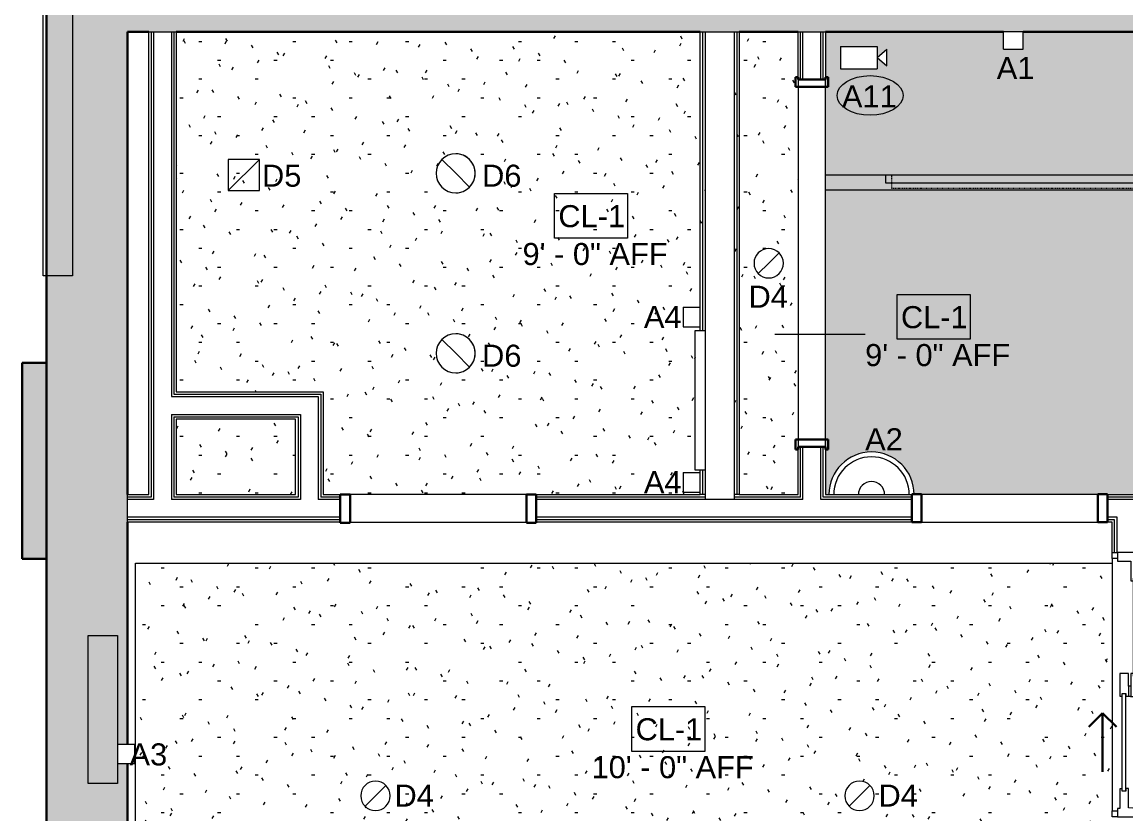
# Model space of a CAD drawing. Header units: inches. Extents: x -1176 to 1507, y -2527 to 978.
# Drawn here: x 459.3 to 684.7, y 245.5 to 407.1 of the extents above; entities that cross this region are included whole.
import ezdxf

# ---------------------------------------------------------------- set-up
doc = ezdxf.new("R2010")
doc.units = ezdxf.units.IN
doc.header["$MEASUREMENT"] = 0
doc.linetypes.add('Dash', pattern=[0.25, 0.125, -0.125])
for name, color, linetype, lineweight in [('A-CLNG', 13, 'Continuous', 18), ('A-CLNG-IDEN', 151, 'Continuous', 9), ('A-CLNG-PATT', 13, 'Continuous', 18), ('A-DETL-GENF', 92, 'Continuous', 18), ('A-DOOR', 31, 'Continuous', 18), ('A-DOOR-FRAM', 31, 'Continuous', 30), ('A-DOOR-GLAZ', 31, 'Continuous', 9), ('A-DOOR-OPNG', 31, 'Continuous', 30), ('A-WALL', 113, 'Continuous', 18), ('A-WALL-PATT', 111, 'Continuous', 18), ('E-LITE-EQPM', 33, 'Continuous', 9), ('E-LITE-EQPM-HDLN', 30, 'Dash', 9), ('E-LITE-EQPM-IDEN', 33, 'Continuous', 9), ('I-WALL', 2, 'Continuous', 18), ('Q-SPCQ', 91, 'Continuous', 9), ('Q-SPCQ-IDEN', 132, 'Continuous', 9)]:
    doc.layers.add(name, color=color, linetype=linetype, lineweight=lineweight)
doc.styles.add('Arial', font='arial.ttf', dxfattribs={"height": 4.5})
doc.styles.add('Swis721 Lt BT', font='swissl.ttf', dxfattribs={"height": 4.5})
pattern_1 = [(0, (0, 0), (15.36, 3.84), [0.634, -10.886, 0.634, -10.886, -61.44]), (0, (0, 0), (15.36, 3.84), [-23.04, 0.634, -22.406, 0.634, -10.886, -26.88]), (0, (0, 0), (15.36, 3.84), [-57.6, 0.634, -7.046, 0.634, -18.566]), (120, (5.76, 1.92), (-11.005538, 11.38215), [0.634, -10.886, 0.634, -10.886, -61.44]), (120, (5.76, 1.92), (-11.005538, 11.38215), [-23.04, 0.634, -22.406, 0.634, -10.886, -26.88]), (120, (5.76, 1.92), (-11.005538, 11.38215), [-57.6, 0.634, -7.046, 0.634, -18.566]), (240, (7.68, 9.6), (-4.354462, -15.22215), [0.634, -10.886, 0.634, -10.886, -61.44]), (240, (7.68, 9.6), (-4.354462, -15.22215), [-23.04, 0.634, -22.406, 0.634, -10.886, -26.88]), (240, (7.68, 9.6), (-4.354462, -15.22215), [-57.6, 0.634, -7.046, 0.634, -18.566])]

# ---------------------------------------------------------------- blocks, each defined once
blk = doc.blocks.new('Single Flush - D1 3_ X 8_-8250001-2nd Floor RCP')
at = {"layer": 'A-DOOR-FRAM'}
for p, q in [((-20, 2.9375), (-20, -2.8125)), ((-20, 2.9375), (-18, 2.9375)), ((-18, 2.9375), (-18, -2.8125)), ((18.000004, 2.9375), (18.000004, -2.8125)), ((18.000004, 2.9375), (20.000004, 2.9375)), ((20.000004, 2.9375), (20.000004, -2.8125)), ((-20, -2.8125), (-18, -2.8125)), ((18.000004, -2.8125), (20.000004, -2.8125))]:
    blk.add_line(p, q, dxfattribs=at)
blk = doc.blocks.new('Single Flush - D2 3_ X 8_-8252885-2nd Floor RCP')
at = {"layer": 'A-DOOR-FRAM'}
for p, q in [((-20, 2.9375), (-20, -2.8125)), ((-20, 2.9375), (-18, 2.9375)), ((-18, 2.9375), (-18, -2.8125)), ((18.000004, 2.9375), (18.000004, -2.8125)), ((18.000004, 2.9375), (20.000004, 2.9375)), ((20.000004, 2.9375), (20.000004, -2.8125)), ((-20, -2.8125), (-18, -2.8125)), ((18.000004, -2.8125), (20.000004, -2.8125))]:
    blk.add_line(p, q, dxfattribs=at)
blk = doc.blocks.new('Door-Sliding-JELD-WEN-2_Panel-Stationary_Active-Wide_Stile-EpicVue - D6 4_6_ X 8_-8222145-2nd Floor RCP')
at = {"layer": 'A-DETL-GENF', "lineweight": 9}
for p, q in [((-25.25, 1.74), (-27, 1.74)), ((-27, 1.74), (-27, -4.01)), ((-25.25, 1.27), (-25.25, 1.74)), ((-21.22, 1.27), (-25.25, 1.27)), ((-21.75, -0.01), (-21.75, 0.74)), ((-21.75, 0.74), (-21.22, 0.74)), ((-21.22, 0.74), (-21.22, 1.27)), ((2.31, 1.27), (-2.31, 1.27)), ((-2.31, 1.27), (-2.31, 0.74)), ((-2.31, 0.74), (-1.78, 0.74)), ((-1.78, 0.74), (-1.78, -0.01)), ((2.31, -0.52), (2.31, 1.27)), ((27, 1.74), (25.25, 1.74)), ((25.25, 1.74), (25.25, -1.01)), ((27, -4.01), (27, 1.74)), ((-25.34, -3.12), (-25.11, -0.52)), ((-25.11, -0.52), (-21.21, -0.52)), ((-21.21, -0.01), (-21.75, -0.01)), ((-21.21, -0.52), (-21.21, -0.01)), ((-2.32, -0.96), (-2.37, -0.96)), ((-2.37, -0.96), (-2.37, -2.8)), ((-1.78, -0.01), (-2.32, -0.01)), ((-2.32, -0.01), (-2.32, -0.96)), ((-0.28, -0.52), (-2.32, -0.52)), ((-2.32, -1.01), (-2.32, -0.96)), ((-0.28, -1.01), (-2.32, -1.01)), ((-0.28, -1.01), (-0.28, -0.52)), ((-0.28, -0.52), (2.31, -0.52)), ((2.31, -1.01), (-0.28, -1.01)), ((1.78, -2.29), (1.78, -1.54)), ((1.78, -1.54), (2.31, -1.54)), ((2.31, -1.54), (2.31, -1.01)), ((25.25, -1.01), (21.21, -1.01)), ((21.21, -1.01), (21.21, -1.54)), ((21.21, -1.54), (21.75, -1.54)), ((21.75, -1.54), (21.75, -2.29)), ((-27, -2.86), (-29.91, -2.86)), ((-29.91, -2.86), (-29.91, -4.12)), ((-29.91, -4.12), (-26.86, -4.12)), ((-27, -4.04), (-27, -2.86)), ((-27, -4.01), (-26.34, -4.01)), ((-26.86, -4.04), (-27, -4.04)), ((-26.86, -4.12), (-26.86, -4.04)), ((-26.34, -4.01), (-26.34, -3.61)), ((-26.34, -3.61), (-25.34, -3.61)), ((-25.34, -3.61), (-25.34, -3.12)), ((-2.37, -2.8), (2.32, -2.8)), ((2.32, -2.29), (1.78, -2.29)), ((2.32, -2.8), (2.32, -2.29)), ((21.75, -2.29), (21.2, -2.29)), ((21.2, -2.29), (21.2, -2.8)), ((21.2, -2.8), (25.33, -2.8)), ((25.33, -2.8), (25.33, -3.61)), ((25.33, -3.61), (26.34, -3.61)), ((26.34, -3.61), (26.34, -4.01)), ((26.34, -4.01), (27, -4.01)), ((27, -4.04), (26.86, -4.04)), ((26.86, -4.04), (26.86, -4.12)), ((26.86, -4.12), (29.91, -4.12)), ((29.91, -2.86), (27, -2.86)), ((27, -2.86), (27, -4.04)), ((29.91, -4.12), (29.91, -2.86))]:
    blk.add_line(p, q, dxfattribs=at)
at = {"layer": 'A-DOOR-FRAM', "lineweight": 9}
for p, q in [((-27, 2.81), (-25.75, 2.81)), ((-27, 1.74), (-27, 2.81)), ((-25.75, 2.81), (-25.75, 1.74)), ((25.75, 2.81), (27, 2.81)), ((25.75, 1.74), (25.75, 2.81)), ((27, 2.81), (27, 1.74)), ((-25.75, 1.74), (-27, 1.74)), ((27, 1.74), (25.75, 1.74))]:
    blk.add_line(p, q, dxfattribs=at)
at = {"layer": 'A-DOOR-GLAZ'}
for p, q in [((-21.75, 0.74), (-1.78, 0.74)), ((-21.75, -0.01), (-1.78, -0.01)), ((1.78, -1.54), (21.75, -1.54)), ((1.78, -2.29), (21.75, -2.29))]:
    blk.add_line(p, q, dxfattribs=at)
at = {"layer": 'A-DOOR-OPNG'}
for p, q in [((-8.6, 7.58), (-5.77, 4.75)), ((-5.77, 4.75), (-17.77, 4.75)), ((-8.6, 1.92), (-5.77, 4.75))]:
    blk.add_line(p, q, dxfattribs=at)
blk = doc.blocks.new('Sconce Light - Uplight - LIGHT W ROOM NUMBER-7126174-2nd Floor RCP')
at = {"layer": 'E-LITE-EQPM'}
blk.add_line((-8.71, 2.81), (8.71, 2.81), dxfattribs=at)
for radius, start in [(8.71, 360), (7.71, 0), (2.68, 0)]:
    blk.add_arc((0, 2.81), radius, start, 180, dxfattribs=at)
blk = doc.blocks.new('Lighting-Linear-Cove-Cooper-Ametrix-LC32-LED1 - Lighting-Linear-Cove-Cooper-Ametrix-LC32-LED 37_ 9_-7118017-2nd Floor RCP')
at = {"layer": 'E-LITE-EQPM'}
for p, q in [((-226.5, -1.37), (-226.5, 0.16)), ((-226.5, 0.16), (226.5, 0.16)), ((226.5, -1.37), (-226.5, -1.37))]:
    blk.add_line(p, q, dxfattribs=at)
at = {"layer": 'E-LITE-EQPM-HDLN'}
for p, q in [((225.21, 1.37), (-225.21, 1.37)), ((-225.21, 1.37), (-225.21, -1.37))]:
    blk.add_line(p, q, dxfattribs=at)
blk = doc.blocks.new('Sconce Light - Sphere - 100W - 277V-7960178-2nd Floor RCP')
at = {"layer": 'E-LITE-EQPM'}
for p, q in [((0, 5.5), (-2, 5.5)), ((-2, 5.5), (-2, 2)), ((2, 5.5), (0, 5.5)), ((2, 5.5), (2, 2)), ((-2, 2), (0, 2)), ((0, 2), (2, 2))]:
    blk.add_line(p, q, dxfattribs=at)
blk = doc.blocks.new('Sconce Light - Sphere - Bedside Sconce-8114772-2nd Floor RCP')
at = {"layer": 'E-LITE-EQPM'}
for p, q in [((0, 6.5), (-2, 6.5)), ((-2, 6.5), (-2, 3)), ((2, 6.5), (0, 6.5)), ((2, 6.5), (2, 3)), ((-2, 3), (0, 3)), ((0, 3), (2, 3))]:
    blk.add_line(p, q, dxfattribs=at)
blk = doc.blocks.new('L-Recessed Circular - Downlight - 8_-7245237-2nd Floor RCP')
at = {"layer": 'E-LITE-EQPM'}
for q in [(2.83, 2.83), (-2.83, -2.83)]:
    blk.add_line((0, 0), q, dxfattribs=at)
for start, end in [(360, 180), (180, 360)]:
    blk.add_arc((0, 0), 4, start, end, dxfattribs=at)
blk = doc.blocks.new('L-Recessed Square Downlight - 6_-4552745-2nd Floor RCP')
at = {"layer": 'E-LITE-EQPM'}
for p, q in [((-3.1875, -3.1875), (-3.1875, 3.1875)), ((-3.1875, 3.1875), (3.1875, 3.1875)), ((-3.1875, 3.1875), (3.1875, -3.1875)), ((3.1875, 3.1875), (3.1875, -3.1875)), ((3.1875, -3.1875), (-3.1875, -3.1875))]:
    blk.add_line(p, q, dxfattribs=at)
blk = doc.blocks.new('Mirror51 - Mirror-7343806-2nd Floor RCP')
at = {"layer": 'Q-SPCQ'}
for p, q in [((-997.36, -1006.94), (-997.36, -1004.94)), ((-997.36, -1004.94), (-968.84, -1004.94)), ((-968.84, -1004.94), (-968.84, -1006.94)), ((-968.84, -1006.94), (-997.36, -1006.94))]:
    blk.add_line(p, q, dxfattribs=at)
blk = doc.blocks.new('L-Recessed Circular - Downlight - 6_-7313291-2nd Floor RCP')
at = {"layer": 'E-LITE-EQPM'}
for q in [(-2.12, -2.12), (2.12, 2.12)]:
    blk.add_line((0, 0), q, dxfattribs=at)
for start, end in [(360, 180), (180, 360)]:
    blk.add_arc((0, 0), 3, start, end, dxfattribs=at)
blk = doc.blocks.new('Security_Camera_-_Dome_6414 - 8_-0_ AFF-7476807-2nd Floor RCP')
at = {"layer": 'Q-SPCQ'}
for p, q in [((1.71, 5.14), (-1.71, 5.14)), ((0, 3.14), (-1.71, 5.14)), ((0, 3.14), (1.71, 5.14)), ((-2.27, 3.14), (2.27, 3.14)), ((-2.27, -4.36), (-2.27, 3.14)), ((2.27, -4.36), (2.27, 3.14)), ((-2.27, -4.36), (2.27, -4.36))]:
    blk.add_line(p, q, dxfattribs=at)
blk = doc.blocks.new('Sconce Light - Sphere - 60W - 120V-8439171-2nd Floor RCP')
at = {"layer": 'E-LITE-EQPM'}
for p, q in [((0, 7.5), (-2, 7.5)), ((-2, 7.5), (-2, 4)), ((2, 7.5), (0, 7.5)), ((2, 7.5), (2, 4)), ((-2, 4), (0, 4)), ((0, 4), (2, 4))]:
    blk.add_line(p, q, dxfattribs=at)
blk = doc.blocks.new('Double Flush - D3 6_ X 8_-7442131-2nd Floor RCP')
at = {"layer": 'A-DOOR-FRAM'}
for p, q in [((-38, 3.3125), (-36, 3.3125)), ((-38, 3.3125), (-38, 2.8125)), ((-38, 2.8125), (-37.5, 2.8125)), ((-37.5, -2.8125), (-37.5, 2.8125)), ((-36, -3.3125), (-36, 3.3125)), ((36.000004, -3.3125), (36.000004, 3.3125)), ((36.000004, 3.3125), (38.000004, 3.3125)), ((37.500004, 2.8125), (38.000004, 2.8125)), ((37.500004, -2.8125), (37.500004, 2.8125)), ((38.000004, 3.3125), (38.000004, 2.8125)), ((-38, -2.8125), (-37.5, -2.8125)), ((-38, -3.3125), (-38, -2.8125)), ((-38, -3.3125), (-36, -3.3125)), ((36.000004, -3.3125), (38.000004, -3.3125)), ((37.500004, -2.8125), (38.000004, -2.8125)), ((38.000004, -3.3125), (38.000004, -2.8125))]:
    blk.add_line(p, q, dxfattribs=at)
blk = doc.blocks.new('Appliance_Specialty Equipment Tag - Standard-3515593-2nd Floor RCP')
at = {"layer": 'Q-SPCQ-IDEN'}
blk.add_ellipse((-0.0499, 0.0037), major_axis=(-0.1406, 0), ratio=0.600473, dxfattribs=at)

msp = doc.modelspace()

# ---------------------------------------------------------------- hatches: boundary and pattern name
at = {"layer": 'A-CLNG-PATT'}
h = msp.add_hatch(dxfattribs=at)
h.set_pattern_fill('FP_2', color=256, style=0, pattern_type=2)
h.set_pattern_definition(pattern_1)
h.paths.add_polyline_path([(490.78, 310.67), (515.15, 310.67), (515.15, 326.04), (490.78, 326.04), (490.78, 319.95)], flags=0)
h.paths.add_polyline_path([(615.71, 310.67), (617.78, 310.67), (617.78, 405.14), (605.78, 405.14), (605.78, 310.67)], flags=0)
h.paths.add_polyline_path([(520.78, 310.67), (597.78, 310.67), (597.78, 311.17), (594.28, 311.17), (594.28, 315.17), (597.78, 315.17), (597.78, 315.63), (596.78, 315.63), (596.78, 344.15), (597.78, 344.15), (597.78, 344.92), (594.28, 344.92), (594.28, 348.92), (597.78, 348.92), (597.78, 405.14), (490.78, 405.14), (490.78, 331.67), (520.78, 331.67), (520.78, 319.95)], flags=0)
h.paths.add_polyline_path([(547.84, 335.52), (546.81, 335.65), (545.84, 336.05), (545.01, 336.69), (544.38, 337.52), (543.98, 338.48), (543.84, 339.52), (543.98, 340.55), (544.38, 341.52), (545.01, 342.35), (545.84, 342.98), (546.81, 343.38), (547.84, 343.52), (548.88, 343.38), (549.84, 342.98), (550.67, 342.35), (551.31, 341.52), (551.7, 340.55), (551.84, 339.52), (551.7, 338.48), (551.31, 337.52), (550.67, 336.69), (549.84, 336.05), (548.88, 335.65)], flags=0)
h.paths.add_polyline_path([(611.78, 354.9), (611, 355.01), (610.28, 355.31), (609.66, 355.78), (609.18, 356.4), (608.88, 357.13), (608.78, 357.9), (608.88, 358.68), (609.18, 359.4), (609.66, 360.03), (610.28, 360.5), (611, 360.8), (611.78, 360.9), (612.55, 360.8), (613.28, 360.5), (613.9, 360.03), (614.37, 359.4), (614.67, 358.68), (614.78, 357.9), (614.67, 357.13), (614.37, 356.4), (613.9, 355.78), (613.28, 355.31), (612.55, 355.01)], flags=0)
h.paths.add_polyline_path([(547.84, 372.27), (546.81, 372.4), (545.84, 372.8), (545.01, 373.44), (544.38, 374.27), (543.98, 375.23), (543.84, 376.27), (543.98, 377.3), (544.38, 378.27), (545.01, 379.1), (545.84, 379.73), (546.81, 380.13), (547.84, 380.27), (548.88, 380.13), (549.84, 379.73), (550.67, 379.1), (551.31, 378.27), (551.7, 377.3), (551.84, 376.27), (551.7, 375.23), (551.31, 374.27), (550.67, 373.44), (549.84, 372.8), (548.88, 372.4)], flags=0)
h = msp.add_hatch(dxfattribs=at)
h.set_pattern_fill('FP_2', color=256, style=0, pattern_type=2)
h.set_pattern_definition(pattern_1)
h.paths.add_polyline_path([(1039.58, 310.67), (1039.68, 310.67), (1039.68, 314.17), (1043.68, 314.17), (1043.68, 310.67), (1080.77, 310.67), (1080.77, 313.94), (1078.56, 313.94), (1078.56, 318.35), (1080.77, 318.35), (1080.77, 363.14), (1087.74, 363.14), (1087.74, 372.89), (623.4, 372.89), (623.4, 310.67), (624.07, 310.67), (624.29, 312.6), (624.93, 314.44), (625.97, 316.1), (627.37, 317.49), (629, 318.51), (630.84, 319.16), (632.78, 319.38), (634.71, 319.16), (636.56, 318.51), (638.21, 317.48), (639.59, 316.1), (640.62, 314.44), (641.27, 312.6), (641.49, 310.67), (699.03, 310.67), (699.03, 314.17), (703.03, 314.17), (703.03, 310.67), (759.03, 310.67), (759.03, 314.17), (763.03, 314.17), (763.03, 310.67), (804.03, 310.67), (804.25, 312.6), (804.9, 314.44), (805.93, 316.1), (807.31, 317.48), (808.96, 318.51), (810.81, 319.16), (812.74, 319.38), (814.68, 319.16), (816.52, 318.51), (818.17, 317.48), (819.55, 316.1), (820.59, 314.44), (821.23, 312.6), (821.45, 310.67), (897.21, 310.67), (897.21, 314.17), (901.21, 314.17), (901.21, 310.67), (979.03, 310.67), (979.25, 312.6), (979.9, 314.44), (980.93, 316.1), (982.31, 317.48), (983.96, 318.51), (985.81, 319.16), (987.74, 319.38), (989.68, 319.16), (991.52, 318.51), (993.17, 317.48), (994.55, 316.1), (995.59, 314.44), (996.23, 312.6), (996.45, 310.67), (1012.12, 310.67)], flags=0)
h.paths.add_polyline_path([(1083.27, 313.17), (1087.74, 313.17), (1087.74, 314.84), (1085.94, 314.84), (1085.94, 313.94), (1083.27, 313.94)], flags=0)
h.paths.add_polyline_path([(1076.58, 314.57), (1076.58, 317.69), (1078.39, 316.13)], flags=0)
h.paths.add_polyline_path([(1087.74, 360.34), (1087.74, 360.64), (1083.27, 360.64), (1083.27, 360.34), (1083.57, 360.34)], flags=0)
h.paths.add_polyline_path([(778.94, 375.89), (1087.74, 375.89), (1087.74, 403.14), (1085.4, 403.14), (1085.4, 405.14), (1049.17, 405.14), (1049.17, 401.64), (1045.17, 401.64), (1045.17, 405.14), (989.17, 405.14), (989.17, 401.64), (985.17, 401.64), (985.17, 405.14), (929.17, 405.14), (929.17, 401.64), (925.17, 401.64), (925.17, 405.14), (895.95, 405.14), (895.73, 403.2), (895.08, 401.36), (894.05, 399.71), (892.67, 398.33), (891.02, 397.3), (889.17, 396.65), (887.24, 396.43), (885.3, 396.65), (883.46, 397.3), (881.81, 398.33), (880.43, 399.71), (879.39, 401.36), (878.75, 403.2), (878.53, 405.14), (802.22, 405.14), (802.22, 401.64), (798.22, 401.64), (798.22, 405.14), (721.35, 405.14), (721.13, 403.2), (720.49, 401.36), (719.45, 399.71), (718.07, 398.33), (716.42, 397.3), (714.58, 396.65), (712.64, 396.43), (710.71, 396.65), (708.87, 397.3), (707.21, 398.33), (705.84, 399.71), (704.8, 401.36), (704.15, 403.2), (703.94, 405.14), (663.74, 405.14), (663.74, 401.64), (659.74, 401.64), (659.74, 405.14), (623.4, 405.14), (623.4, 375.89), (732.3, 375.89)], flags=0)
h.paths.add_polyline_path([(626.49, 397.7), (626.49, 402.11), (633.86, 402.11), (633.86, 397.7)], flags=0)
h.paths.add_polyline_path([(635.85, 398.36), (634.03, 399.92), (635.85, 401.48)], flags=0)
h = msp.add_hatch(dxfattribs=at)
h.set_pattern_fill('FP_2', color=256, style=0, pattern_type=2)
h.set_pattern_definition(pattern_1)
h.paths.add_polyline_path([(1058.76, 372.89), (1087.74, 372.89), (1087.74, 375.89), (623.4, 375.89), (623.4, 372.89), (1012.12, 372.89)], flags=0)
h = msp.add_hatch(dxfattribs=at)
h.set_pattern_fill('FP_2', color=256, style=0, pattern_type=2)
h.set_pattern_definition(pattern_1)
h.paths.add_polyline_path([(681.44, 113.89), (681.93, 113.89), (681.93, 296.68), (482.46, 296.68), (482.46, 127.89), (484.28, 127.89), (484.28, 123.89), (482.46, 123.89), (482.46, 113.89), (677.93, 113.89)], flags=0)
h.paths.add_polyline_path([(665.08, 121.32), (664.06, 121.45), (663.11, 121.85), (662.29, 122.47), (661.67, 123.29), (661.27, 124.24), (661.24, 124.46), (661.2, 124.59), (661.2, 124.8), (661.14, 125.26), (661.2, 125.74), (661.2, 125.95), (661.25, 126.09), (661.3, 126.35), (661.72, 127.3), (662.03, 127.69), (662.35, 128.08), (662.43, 128.14), (662.55, 128.29), (662.81, 128.44), (663.11, 128.67), (663.45, 128.81), (663.73, 128.97), (663.92, 129), (664.06, 129.06), (665.15, 129.19), (665.37, 129.15), (666.1, 129.06), (666.23, 129), (666.42, 128.97), (666.7, 128.81), (667.05, 128.67), (667.34, 128.44), (667.61, 128.29), (667.73, 128.14), (667.86, 128.04), (668.49, 127.24), (668.53, 127.13), (668.88, 126.28), (668.9, 126.09), (668.95, 125.95), (668.95, 125.71), (668.99, 125.47), (671.18, 125.46), (671.27, 125.41), (671.32, 125.32), (671.32, 125.22), (671.27, 125.13), (671.18, 125.08), (671.07, 125.07), (668.99, 125.07), (668.95, 124.79), (668.95, 124.59), (668.91, 124.46), (668.88, 124.24), (668.49, 123.29), (667.86, 122.47), (667.05, 121.85), (666.1, 121.45), (665.18, 121.33)], flags=0)
h.paths.add_polyline_path([(531.46, 150.31), (530.68, 150.42), (529.96, 150.72), (529.34, 151.19), (528.86, 151.81), (528.56, 152.54), (528.46, 153.31), (528.56, 154.09), (528.86, 154.81), (529.34, 155.44), (529.96, 155.91), (530.68, 156.21), (531.46, 156.31), (532.24, 156.21), (532.96, 155.91), (533.58, 155.44), (534.06, 154.81), (534.36, 154.09), (534.46, 153.31), (534.36, 152.54), (534.06, 151.81), (533.58, 151.19), (532.96, 150.72), (532.24, 150.42)], flags=0)
h.paths.add_polyline_path([(630.33, 150.31), (629.55, 150.42), (628.83, 150.72), (628.21, 151.19), (627.73, 151.81), (627.43, 152.54), (627.33, 153.31), (627.43, 154.09), (627.73, 154.81), (628.21, 155.44), (628.83, 155.91), (629.55, 156.21), (630.33, 156.31), (631.1, 156.21), (631.83, 155.91), (632.45, 155.44), (632.93, 154.81), (633.23, 154.09), (633.33, 153.31), (633.23, 152.54), (632.93, 151.81), (632.45, 151.19), (631.83, 150.72), (631.1, 150.42)], flags=0)
h.paths.add_polyline_path([(680.29, 171.38), (669.26, 171.38), (669.26, 182.4), (680.29, 182.4)], flags=0)
h.paths.add_polyline_path([(579.35, 189.37), (578.64, 189.6), (578.21, 190.21), (578.21, 190.96), (578.64, 191.56), (578.85, 191.63), (578.85, 207.6), (571.25, 194.43), (571.39, 194.26), (571.46, 193.49), (571.1, 192.87), (570.42, 192.57), (569.69, 192.72), (569.19, 193.28), (569.13, 194.05), (569.48, 194.67), (570.17, 194.97), (570.39, 194.94), (577.99, 208.1), (564.15, 200.11), (564.2, 199.9), (563.9, 199.22), (563.25, 198.84), (562.51, 198.92), (561.95, 199.42), (561.8, 200.15), (562.1, 200.83), (562.75, 201.21), (563.49, 201.13), (563.65, 200.98), (577.49, 208.97), (562.27, 208.97), (562.21, 208.76), (561.6, 208.32), (560.85, 208.32), (560.25, 208.76), (560.02, 209.47), (560.25, 210.18), (560.86, 210.62), (561.6, 210.61), (562.21, 210.18), (562.27, 209.97), (577.49, 209.97), (563.64, 217.94), (563.49, 217.81), (562.72, 217.75), (562.1, 218.1), (561.8, 218.78), (561.95, 219.51), (562.51, 220.01), (563.28, 220.07), (563.9, 219.72), (564.2, 219.04), (564.15, 218.82), (577.99, 210.83), (570.38, 224.01), (570.17, 223.96), (569.48, 224.27), (569.11, 224.91), (569.19, 225.65), (569.69, 226.21), (570.42, 226.36), (571.1, 226.06), (571.47, 225.41), (571.39, 224.67), (571.25, 224.51), (578.85, 211.33), (578.85, 227.31), (578.64, 227.38), (578.21, 227.98), (578.21, 228.73), (578.64, 229.33), (579.35, 229.56), (580.06, 229.33), (580.5, 228.73), (580.5, 227.98), (580.06, 227.38), (579.85, 227.31), (579.85, 211.33), (587.46, 224.51), (587.31, 224.67), (587.25, 225.44), (587.61, 226.06), (588.29, 226.36), (589.02, 226.21), (589.52, 225.65), (589.58, 224.88), (589.22, 224.27), (588.54, 223.96), (588.33, 224.01), (580.74, 210.84), (594.55, 218.82), (594.51, 219.04), (594.81, 219.72), (595.46, 220.09), (596.2, 220.01), (596.75, 219.51), (596.91, 218.78), (596.61, 218.1), (595.96, 217.73), (595.22, 217.81), (595.05, 217.95), (581.22, 209.97), (596.43, 209.97), (596.5, 210.18), (597.11, 210.62), (597.85, 210.61), (598.46, 210.18), (598.69, 209.47), (598.46, 208.76), (597.85, 208.32), (597.1, 208.32), (596.5, 208.76), (596.43, 208.97), (581.22, 208.97), (595.07, 200.99), (595.22, 201.13), (595.99, 201.19), (596.61, 200.83), (596.91, 200.15), (596.75, 199.42), (596.2, 198.92), (595.43, 198.86), (594.81, 199.22), (594.51, 199.9), (594.55, 200.11), (580.74, 208.07), (588.33, 194.93), (588.54, 194.97), (589.22, 194.67), (589.6, 194.02), (589.52, 193.28), (589.02, 192.72), (588.29, 192.57), (587.61, 192.87), (587.24, 193.52), (587.31, 194.26), (587.46, 194.43), (579.85, 207.6), (579.85, 191.63), (580.06, 191.56), (580.5, 190.95), (580.5, 190.21), (580.06, 189.6), (579.49, 189.42)], flags=0)
h.paths.add_polyline_path([(630.33, 246.17), (629.55, 246.28), (628.83, 246.58), (628.21, 247.05), (627.73, 247.67), (627.43, 248.4), (627.33, 249.17), (627.43, 249.95), (627.73, 250.67), (628.21, 251.3), (628.83, 251.77), (629.55, 252.07), (630.33, 252.17), (631.1, 252.07), (631.83, 251.77), (632.45, 251.3), (632.93, 250.67), (633.23, 249.95), (633.33, 249.17), (633.23, 248.4), (632.93, 247.67), (632.45, 247.05), (631.83, 246.58), (631.1, 246.28)], flags=0)
h.paths.add_polyline_path([(531.46, 246.17), (530.68, 246.28), (529.96, 246.58), (529.34, 247.05), (528.86, 247.67), (528.56, 248.4), (528.46, 249.17), (528.56, 249.95), (528.86, 250.67), (529.34, 251.3), (529.96, 251.77), (530.68, 252.07), (531.46, 252.17), (532.24, 252.07), (532.96, 251.77), (533.58, 251.3), (534.06, 250.67), (534.36, 249.95), (534.46, 249.17), (534.36, 248.4), (534.06, 247.67), (533.58, 247.05), (532.96, 246.58), (532.24, 246.28)], flags=0)
at = {"layer": 'A-WALL-PATT', "lineweight": 9}
h = msp.add_hatch(color=7, dxfattribs=at)
h.paths.add_polyline_path([(464.28, -1.17), (480.78, -1.17), (480.78, 255.67), (478.78, 255.67), (478.78, 259.67), (480.78, 259.67), (480.78, 496.64), (464.28, 496.64), (464.28, 22.83)], flags=0)
h.paths.add_polyline_path([(464.28, 537.64), (480.78, 537.64), (480.78, 814.52), (464.28, 814.52), (464.28, 547.24)], flags=0)
h = msp.add_hatch(color=7, dxfattribs=at)
h.paths.add_polyline_path([(1087.9, 405.14), (1087.9, 409.14), (875.24, 409.14), (875.24, 405.14), (1058.76, 405.14)], flags=0)
h.paths.add_polyline_path([(835.24, 405.14), (835.24, 409.14), (765.2, 409.14), (765.2, 405.14), (825.58, 405.14)], flags=0)
h.paths.add_polyline_path([(718.07, 405.14), (725.2, 405.14), (725.2, 409.14), (480.78, 409.14), (480.78, 405.14), (708.99, 405.14)], flags=0)
h = msp.add_hatch(dxfattribs=at)
h.set_pattern_fill('FP_2', color=256, style=0, pattern_type=2)
h.set_pattern_definition(pattern_1)
h.paths.add_polyline_path([(598.28, 310.67), (598.28, 315.63), (597.78, 315.63), (597.78, 310.67)], flags=0)
h.paths.add_polyline_path([(597.78, 344.15), (598.28, 344.15), (598.28, 405.14), (597.78, 405.14), (597.78, 344.92)], flags=0)
h = msp.add_hatch(dxfattribs=at)
h.set_pattern_fill('FP_2', color=256, style=0, pattern_type=2)
h.set_pattern_definition(pattern_1)
h.paths.add_polyline_path([(598.78, 310.67), (598.78, 315.63), (598.28, 315.63), (598.28, 310.67)], flags=0)
h.paths.add_polyline_path([(598.28, 344.15), (598.78, 344.15), (598.78, 405.14), (598.28, 405.14), (598.28, 350.25)], flags=0)
h = msp.add_hatch(dxfattribs=at)
h.set_pattern_fill('FP_2', color=256, style=0, pattern_type=2)
h.set_pattern_definition(pattern_1)
h.paths.add_polyline_path([(604.78, 310.67), (605.28, 310.67), (605.28, 405.14), (604.78, 405.14), (604.78, 319.95)], flags=0)
h = msp.add_hatch(dxfattribs=at)
h.set_pattern_fill('FP_2', color=256, style=0, pattern_type=2)
h.set_pattern_definition(pattern_1)
h.paths.add_polyline_path([(605.28, 310.67), (605.78, 310.67), (605.78, 405.14), (605.28, 405.14), (605.28, 319.95)], flags=0)
msp.add_hatch(color=7, dxfattribs=at).paths.add_polyline_path([(464.28, 297.59), (464.28, 337.59), (459.28, 337.59), (459.28, 297.59)], flags=0)

# ---------------------------------------------------------------- linework, layer by layer
at = {"layer": 'A-CLNG'}
for p, q in [((1087.74, 375.89), (623.4, 375.89)), ((623.4, 372.89), (1087.74, 372.89)), ((482.46, 127.89), (482.46, 296.68)), ((482.46, 296.68), (681.93, 296.68))]:
    msp.add_line(p, q, dxfattribs=at)
for centre, radius, start, end in [((547.84, 376.27), 4, 90, 270), ((547.84, 376.27), 4, 270, 90), ((611.78, 357.9), 3, 0, 180), ((611.78, 357.9), 3, 180, 0), ((547.84, 339.52), 4, 90, 270), ((547.84, 339.52), 4, 270, 90), ((531.46, 249.17), 3, 0, 180), ((630.33, 249.17), 3, 0, 180), ((531.46, 249.17), 3, 180, 0), ((630.33, 249.17), 3, 180, 0)]:
    msp.add_arc(centre, radius, start, end, dxfattribs=at)
at = {"layer": 'A-CLNG-IDEN'}
msp.add_line((613.03, 343.46), (631.48, 343.46), dxfattribs=at)
at = {"layer": 'A-CLNG-IDEN', "flags": 128}
for points in [[(568.06, 372.15), (582.94, 372.15), (582.94, 363.01), (568.06, 363.01)], [(638.04, 351.52), (652.92, 351.52), (652.92, 342.39), (638.04, 342.39)], [(583.84, 267.39), (598.72, 267.39), (598.72, 258.25), (583.84, 258.25)]]:
    msp.add_lwpolyline(points, close=True, dxfattribs=at)
at = {"layer": 'A-WALL', "color": 8, "lineweight": 30}
for p, q in [((464.28, 22.83), (464.28, 496.64)), ((480.78, 405.14), (480.78, 310.67)), ((485.15, 405.14), (480.78, 405.14)), ((597.78, 405.14), (490.78, 405.14)), ((617.78, 405.14), (605.78, 405.14)), ((659.74, 405.14), (623.4, 405.14)), ((703.94, 405.14), (663.74, 405.14)), ((480.78, 305.04), (480.78, 259.67)), ((480.78, 255.67), (480.78, 127.89))]:
    msp.add_line(p, q, dxfattribs=at)
at = {"layer": 'A-WALL'}
for p, q in [((463.58, 355.32), (463.58, 414.93)), ((469.58, 414.93), (469.58, 355.32)), ((485.15, 405.14), (490.78, 405.14)), ((485.65, 405.14), (485.65, 310.17)), ((486.15, 405.14), (486.15, 309.67)), ((489.78, 405.14), (489.78, 330.67)), ((490.28, 405.14), (490.28, 331.17)), ((597.78, 405.14), (605.78, 405.14)), ((598.28, 405.14), (598.28, 344.15)), ((598.78, 405.14), (598.78, 344.15)), ((604.78, 309.67), (604.78, 405.14)), ((605.28, 405.14), (605.28, 310.67)), ((617.78, 405.14), (623.4, 405.14)), ((618.28, 395.4), (618.28, 405.14)), ((618.78, 395.4), (618.78, 405.14)), ((622.4, 395.4), (622.4, 405.14)), ((622.9, 395.4), (622.9, 405.14)), ((469.58, 355.32), (463.58, 355.32)), ((489.78, 330.67), (519.78, 330.67)), ((490.28, 331.17), (520.28, 331.17)), ((519.78, 330.67), (519.78, 309.67)), ((520.28, 331.17), (520.28, 310.17)), ((489.78, 327.04), (489.78, 309.67)), ((489.78, 327.04), (516.15, 327.04)), ((516.15, 327.04), (516.15, 309.67)), ((490.28, 326.54), (490.28, 310.17)), ((490.28, 326.54), (515.65, 326.54)), ((515.65, 326.54), (515.65, 310.17)), ((618.28, 310.17), (618.28, 320.4)), ((618.78, 309.67), (618.78, 320.4)), ((622.4, 309.67), (622.4, 320.4)), ((622.9, 310.17), (622.9, 320.4)), ((598.28, 315.63), (598.28, 310.67)), ((598.78, 315.63), (598.78, 309.67)), ((480.78, 305.04), (480.78, 310.67)), ((485.65, 310.17), (480.78, 310.17)), ((486.15, 309.67), (480.78, 309.67)), ((516.15, 309.67), (489.78, 309.67)), ((515.65, 310.17), (490.28, 310.17)), ((524.28, 309.67), (519.78, 309.67)), ((524.28, 310.17), (520.28, 310.17)), ((598.78, 310.17), (564.28, 310.17)), ((618.78, 309.67), (564.28, 309.67)), ((598.78, 310.67), (597.78, 310.67)), ((605.78, 310.67), (604.78, 310.67)), ((618.28, 310.17), (604.78, 310.17)), ((640.99, 309.67), (622.4, 309.67)), ((640.99, 310.17), (622.9, 310.17)), ((716.56, 310.17), (680.99, 310.17)), ((716.06, 309.67), (680.99, 309.67)), ((524.28, 306.04), (480.78, 306.04)), ((524.28, 305.54), (480.78, 305.54)), ((640.99, 306.04), (564.28, 306.04)), ((640.99, 305.54), (564.28, 305.54)), ((682.93, 306.04), (680.99, 306.04)), ((682.43, 305.54), (680.99, 305.54)), ((682.43, 298.85), (682.43, 305.54)), ((682.93, 298.85), (682.93, 306.04)), ((472.78, 251.67), (472.78, 281.9)), ((472.78, 281.9), (478.78, 281.9)), ((478.78, 281.9), (478.78, 259.67)), ((478.78, 255.67), (478.78, 251.67)), ((478.78, 251.67), (472.78, 251.67))]:
    msp.add_line(p, q, dxfattribs=at)
at = {"layer": 'I-WALL'}
for p, q in [((485.15, 310.67), (485.15, 405.14)), ((490.78, 405.14), (490.78, 331.67)), ((597.78, 348.92), (597.78, 405.14)), ((605.78, 405.14), (605.78, 310.67)), ((617.78, 395.4), (617.78, 405.14)), ((623.4, 405.14), (623.4, 395.4)), ((623.4, 395.4), (617.78, 395.4)), ((597.78, 344.15), (597.78, 344.92)), ((490.78, 331.67), (520.78, 331.67)), ((520.78, 331.67), (520.78, 310.67)), ((490.78, 326.04), (490.78, 310.67)), ((515.15, 326.04), (490.78, 326.04)), ((515.15, 310.67), (515.15, 326.04)), ((617.78, 310.67), (617.78, 320.4)), ((617.78, 320.4), (623.4, 320.4)), ((623.4, 320.4), (623.4, 310.67)), ((597.78, 315.17), (597.78, 315.63)), ((597.78, 310.67), (597.78, 311.17)), ((480.78, 310.67), (485.15, 310.67)), ((490.78, 310.67), (515.15, 310.67)), ((520.78, 310.67), (524.28, 310.67)), ((524.28, 310.67), (524.28, 305.04)), ((564.28, 310.67), (597.78, 310.67)), ((564.28, 305.04), (564.28, 310.67)), ((605.78, 310.67), (617.78, 310.67)), ((623.4, 310.67), (624.07, 310.67)), ((640.99, 310.67), (640.99, 305.04)), ((680.99, 310.67), (699.03, 310.67)), ((680.99, 305.04), (680.99, 310.67)), ((524.28, 305.04), (480.78, 305.04)), ((640.99, 305.04), (564.28, 305.04)), ((681.93, 305.04), (680.99, 305.04)), ((681.93, 298.85), (681.93, 305.04))]:
    msp.add_line(p, q, dxfattribs=at)
at = {"layer": 'I-WALL', "lineweight": 9}
for p, q in [((617.78, 395.4), (617.78, 320.4)), ((623.4, 320.4), (623.4, 395.4)), ((564.28, 310.67), (524.28, 310.67)), ((680.99, 310.67), (641.49, 310.67)), ((524.28, 305.04), (564.28, 305.04)), ((640.99, 305.04), (680.99, 305.04)), ((681.93, 297.6), (681.93, 246.1))]:
    msp.add_line(p, q, dxfattribs=at)
at = {"layer": 'I-WALL', "color": 8, "lineweight": 30}
for p, q in [((459.28, 297.59), (459.28, 337.59)), ((459.28, 337.59), (464.28, 337.59)), ((464.28, 297.59), (459.28, 297.59))]:
    msp.add_line(p, q, dxfattribs=at)

# ---------------------------------------------------------------- block references
at = {"layer": 'A-DOOR'}
for name, p, rotation in [('Double Flush - D3 6_ X 8_-7442131-2nd Floor RCP', (620.59, 357.9), 269.9999999999999), ('Single Flush - D2 3_ X 8_-8252885-2nd Floor RCP', (544.28, 307.85), 180), ('Door-Sliding-JELD-WEN-2_Panel-Stationary_Active-Wide_Stile-EpicVue - D6 4_6_ X 8_-8222145-2nd Floor RCP', (684.74, 271.85), 89.9999999999999)]:
    msp.add_blockref(name, p, dxfattribs=dict(at, rotation=rotation))
msp.add_blockref('Single Flush - D1 3_ X 8_-8250001-2nd Floor RCP', (660.99, 307.85), dxfattribs=at)
at = {"layer": 'E-LITE-EQPM'}
for name, p, rotation in [('Sconce Light - Sphere - 100W - 277V-7960178-2nd Floor RCP', (661.74, 407.14), 180), ('L-Recessed Circular - Downlight - 8_-7245237-2nd Floor RCP', (547.84, 376.27), 89.99999999999984), ('Sconce Light - Sphere - 60W - 120V-8439171-2nd Floor RCP', (601.78, 346.92), 89.99999999999991), ('L-Recessed Circular - Downlight - 8_-7245237-2nd Floor RCP', (547.84, 339.52), 89.99999999999984), ('Sconce Light - Sphere - 60W - 120V-8439171-2nd Floor RCP', (601.78, 313.17), 89.99999999999991), ('Sconce Light - Sphere - Bedside Sconce-8114772-2nd Floor RCP', (475.78, 257.67), 269.9999999999998)]:
    msp.add_blockref(name, p, dxfattribs=dict(at, rotation=rotation))
at = {"layer": 'E-LITE-EQPM', "extrusion": (0, 0, -1), "rotation": 180}
for name, p in [('L-Recessed Square Downlight - 6_-4552745-2nd Floor RCP', (-504.59, 375.92)), ('Lighting-Linear-Cove-Cooper-Ametrix-LC32-LED1 - Lighting-Linear-Cove-Cooper-Ametrix-LC32-LED 37_ 9_-7118017-2nd Floor RCP', (-862.12, 374.51))]:
    msp.add_blockref(name, p, dxfattribs=at)
at = {"layer": 'E-LITE-EQPM'}
for name, p in [('L-Recessed Circular - Downlight - 6_-7313291-2nd Floor RCP', (611.78, 357.9)), ('Sconce Light - Uplight - LIGHT W ROOM NUMBER-7126174-2nd Floor RCP', (632.78, 307.85)), ('L-Recessed Circular - Downlight - 6_-7313291-2nd Floor RCP', (531.46, 249.17)), ('L-Recessed Circular - Downlight - 6_-7313291-2nd Floor RCP', (630.33, 249.17))]:
    msp.add_blockref(name, p, dxfattribs=at)
at = {"layer": 'Q-SPCQ'}
for name, p, rotation in [('Security_Camera_-_Dome_6414 - 8_-0_ AFF-7476807-2nd Floor RCP', (630.78, 399.9), 269.9999999999997), ('Mirror51 - Mirror-7343806-2nd Floor RCP', (-408.17, 1312.99), 90.00000000000067)]:
    msp.add_blockref(name, p, dxfattribs=dict(at, rotation=rotation))
at = {"layer": 'Q-SPCQ-IDEN', "xscale": 47.99999999999997, "yscale": 47.99999999999997, "zscale": 47.99999999999997}
msp.add_blockref('Appliance_Specialty Equipment Tag - Standard-3515593-2nd Floor RCP', (634.88, 391.98), dxfattribs=at)

# ---------------------------------------------------------------- texts
at = {"layer": 'A-CLNG-IDEN', "char_height": 4.5, "attachment_point": 1, "style": 'Swis721 Lt BT'}
for s, insert, width in [('CL-1', (568.81, 369.77), 16.059), ('9\' - 0" AFF', (561.5, 362.04), 33.7845), ('CL-1', (638.79, 349.15), 16.059), ('9\' - 0" AFF', (631.48, 341.41), 33.7845), ('CL-1', (584.59, 265.01), 16.059), ('10\' - 0" AFF', (575.6, 257.27), 37.875)]:
    msp.add_mtext(s, dxfattribs=dict(at, insert=insert, width=width))
at = {"layer": 'E-LITE-EQPM-IDEN', "char_height": 4.5, "attachment_point": 1, "style": 'Arial'}
for s, insert, width in [('A1', (658.36, 400.03), 9.393), ('D5', (508.29, 378.03), 9.8475), ('D6', (553.24, 378.03), 9.8475), ('D4', (607.66, 353.32), 9.8475), ('A4', (586.29, 349.21), 9.393), ('D6', (553.24, 341.28), 9.8475), ('A2', (631.48, 324.22), 9.393), ('A4', (586.29, 315.46), 9.393), ('A3', (481.23, 259.88), 9.393), ('D4', (535.35, 251.47), 9.8475), ('D4', (634.21, 251.47), 9.8475)]:
    msp.add_mtext(s, dxfattribs=dict(at, insert=insert, width=width))
at = {"layer": 'Q-SPCQ-IDEN', "insert": (626.74, 394.21), "char_height": 4.5, "width": 13.635, "attachment_point": 1, "style": 'Arial'}
msp.add_mtext('A11', dxfattribs=at)

doc.saveas('drawing.dxf')
